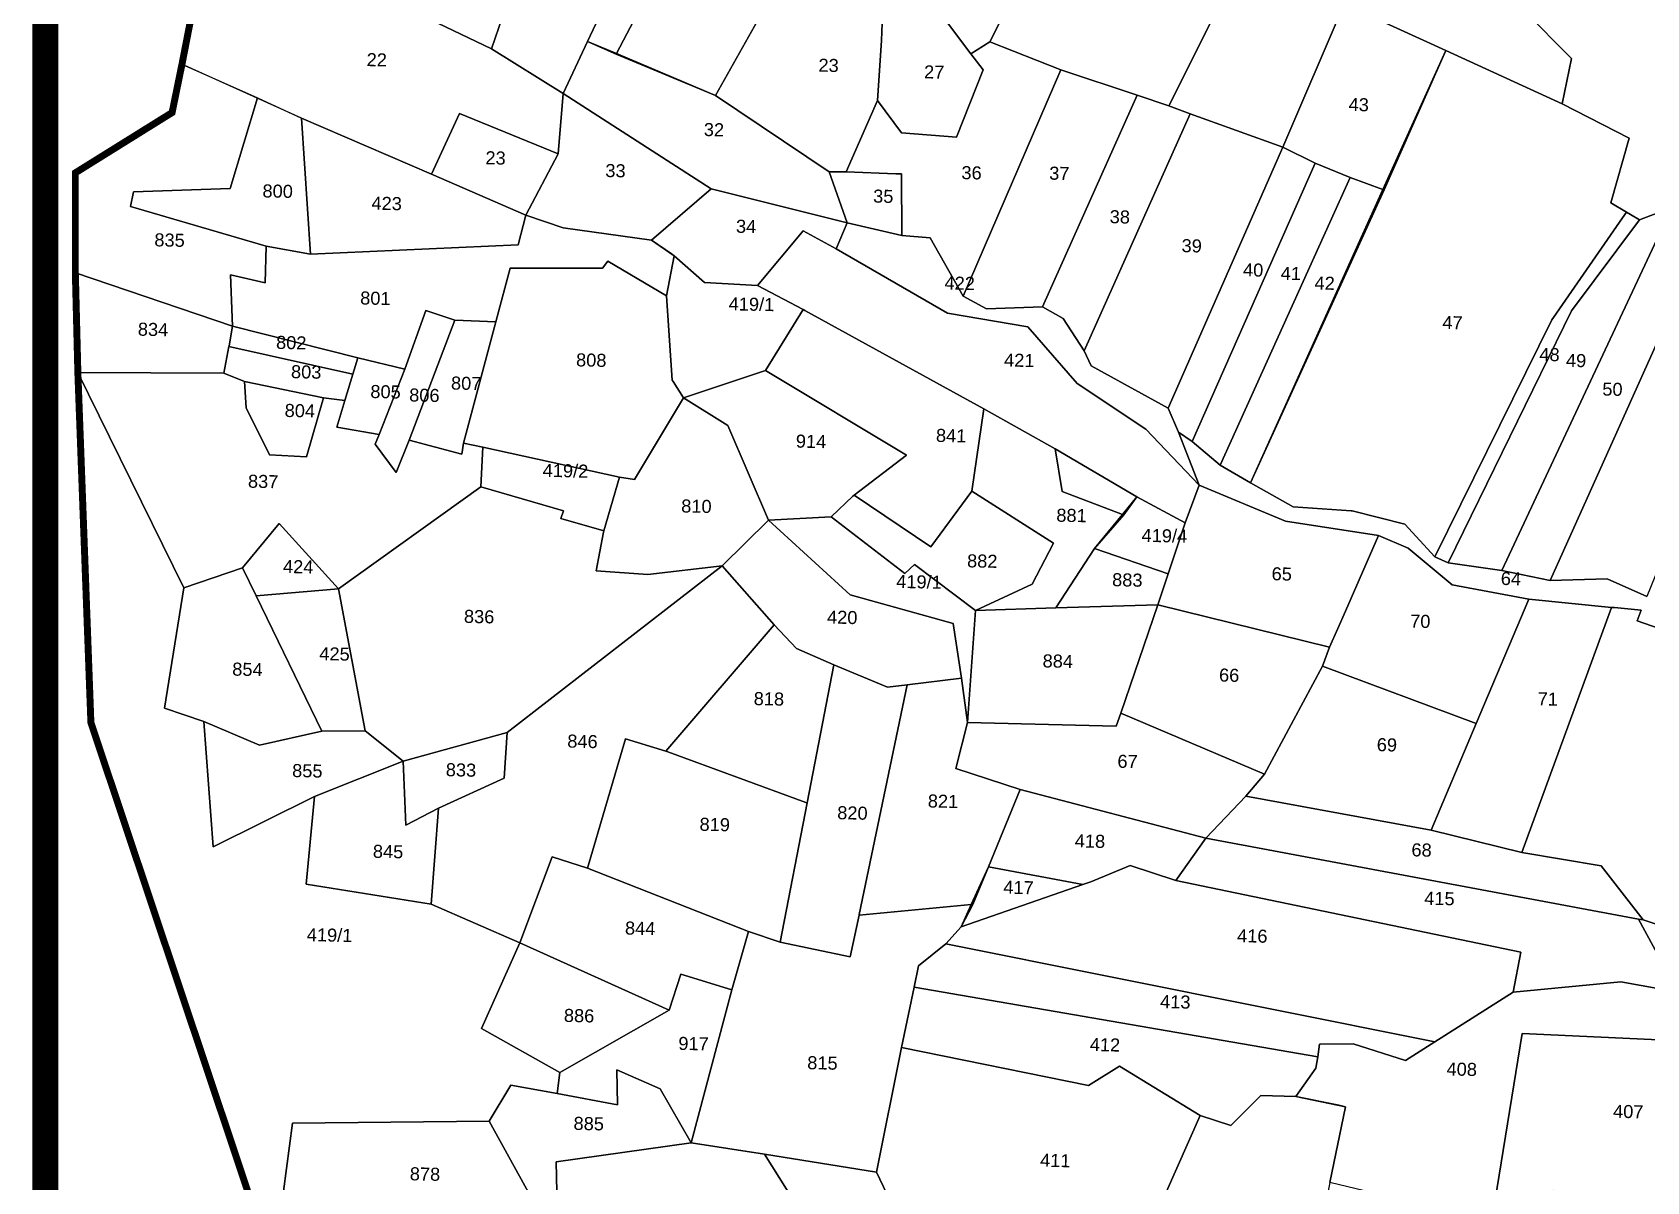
# Model space of a CAD drawing. Header units: millimetres. Extents: x 191342 to 235284, y 1600297 to 1616674.
# Drawn here: x 191342 to 193199, y 1610728 to 1612050 of the extents above; entities that cross this region are included whole.
import ezdxf

# ---------------------------------------------------------------- set-up
doc = ezdxf.new("R2010")
doc.units = ezdxf.units.MM
doc.header["$LTSCALE"] = 15
doc.linetypes.add('HIDDEN2', pattern=[0.1875, 0.125, -0.0625])
for name, color, linetype in [('PLOT', 7, 'Continuous'), ('PLOT NO', 7, 'Continuous'), ('text2', 7, 'Continuous'), ('VILLAGE BOUNDRY', 5, 'Continuous')]:
    doc.layers.add(name, color=color, linetype=linetype)
doc.styles.get("Standard").update_dxf_attribs({"font": 'arial.ttf'})

msp = doc.modelspace()

# ---------------------------------------------------------------- linework, layer by layer
at = {"layer": 'PLOT'}
for points in [[(191870.2, 1612031.4), (191808.3, 1612061), (191800.8, 1612214.6), (191703.5, 1612290.6), (191805.6, 1612572.4), (191844.1, 1612496.8), (191846.5, 1612492.1), (191981.3, 1612417.7), (191949, 1612364.4), (191917.8, 1612313.1), (191921, 1612179), (191870.2, 1612031.4)], [(192382.4, 1612078.4), (192576.2, 1612445.3), (192628.3, 1612402.9), (192539.4, 1612228.1), (192443.6, 1612039.7), (192421.8, 1612025.8), (192382.4, 1612078.4)], [(191952.6, 1611980.1), (191870.2, 1612031.4), (191921, 1612179), (191917.8, 1612313.1), (191997.3, 1612284.3), (192067.5, 1612223.8), (191980.8, 1612040), (191952.6, 1611980.1)], [(192674.3, 1611956.7), (192649.6, 1611965.9), (192733, 1612133), (192798.4, 1612261.5), (192894.8, 1612184.3), (192851.3, 1612082.9), (192780.6, 1611918.3), (192674.3, 1611956.7)], [(191801.2, 1611887.4), (191651.7, 1611951.7), (191514.1, 1612013.8), (191534.3, 1612117.6), (191601.1, 1612198.8), (191639.3, 1612232.5), (191655.7, 1612148.1), (191685.7, 1612115.2), (191808.3, 1612061), (191870.2, 1612031.4), (191952.6, 1611980.1), (191947, 1611910.5), (191833.4, 1611957), (191801.2, 1611887.4)], [(192067.5, 1612223.8), (192105, 1612199.6), (192014, 1612026), (191980.8, 1612040), (192067.5, 1612223.8)], [(192733, 1612133), (192649.6, 1611965.9), (192613.1, 1611978.1), (192525.3, 1612007.3), (192443.6, 1612039.7), (192539.4, 1612228.1), (192733, 1612133)], [(192105, 1612199.6), (192214.2, 1612131.7), (192128, 1611977.8), (192014, 1612026), (192105, 1612199.6)], [(192894.8, 1612184.3), (193003.1, 1612131.1), (193112.8, 1612020.5), (193102.3, 1611968.3), (192968.1, 1612029.6), (192851.3, 1612082.9), (192894.8, 1612184.3)], [(192258.9, 1611890), (192128, 1611977.8), (192214.2, 1612131.7), (192320.2, 1612070.9), (192318.8, 1612040.9), (192314.4, 1611972.1), (192278.3, 1611889.8), (192258.9, 1611890)], [(192324.3, 1612095.3), (192325.5, 1612113.4), (192382.4, 1612078.4), (192421.8, 1612025.8), (192435.8, 1612007.2), (192405.1, 1611930), (192342.1, 1611934.8), (192314.4, 1611972.1), (192314.4, 1611972.1), (192314.4, 1611972.1), (192314.4, 1611972.1), (192318.8, 1612040.9), (192320.2, 1612070.9), (192324.3, 1612095.3)], [(192858.1, 1611883.6), (192818, 1611900.1), (192780.6, 1611918.3), (192851.3, 1612082.9), (192968.1, 1612029.6), (192895.9, 1611869.7), (192858.1, 1611883.6)], [(191980.8, 1612040), (192013.6, 1612025.2), (192128, 1611977.8), (192258.9, 1611890), (192279.3, 1611831.2), (192123, 1611870.4), (191952.6, 1611980.1), (191980.8, 1612040)], [(192013.6, 1612025.2), (191980.8, 1612040), (192014, 1612026), (192013.6, 1612025.2)], [(192013.6, 1612025.2), (191980.8, 1612040), (192014, 1612026), (192013.6, 1612025.2)], [(192278.3, 1611889.8), (192314.4, 1611972.1), (192342.1, 1611934.8), (192405.1, 1611930), (192435.8, 1612007.2), (192421.8, 1612025.8), (192443.6, 1612039.7), (192525.3, 1612007.3), (192413, 1611746.8), (192375.1, 1611814), (192342.5, 1611816.6), (192342.1, 1611887.8), (192335.3, 1611887.8), (192278.3, 1611889.8)], [(192743.5, 1611532.1), (192897.5, 1611869.1), (192968.1, 1612029.6), (193102.3, 1611968.3), (193179.1, 1611928.8), (193158.3, 1611854.3), (193176, 1611843.7), (193171.5, 1611836.9), (193092, 1611722.5), (193090.1, 1611719.8), (192955.6, 1611447.1), (192921.2, 1611484.6), (192860.5, 1611499.8), (192859.4, 1611499.9), (192792.7, 1611504.5), (192743.5, 1611532.1)], [(192968.1, 1612029.6), (192897.5, 1611869.1), (192895.9, 1611869.7), (192968.1, 1612029.6)], [(192968.1, 1612029.6), (192897.5, 1611869.1), (192895.9, 1611869.7), (192968.1, 1612029.6)], [(191391.4, 1611773.9), (191391.4, 1611888.8), (191502.7, 1611958.1), (191514.1, 1612013.8), (191601.1, 1611974.9), (191569.7, 1611870.9), (191458.4, 1611867), (191455, 1611849.9), (191610.8, 1611804.4), (191609.9, 1611762.2), (191569.8, 1611771.4), (191572.1, 1611712.2), (191391.4, 1611773.9)], [(192128, 1611977.8), (192013.6, 1612025.2), (192014, 1612026), (192128, 1611977.8)], [(192128, 1611977.8), (192013.6, 1612025.2), (192014, 1612026), (192128, 1611977.8)], [(192413, 1611746.8), (192525.3, 1612007.3), (192613.1, 1611978.1), (192504.4, 1611734.6), (192439.6, 1611732.3), (192413, 1611746.8)], [(191601.1, 1611974.9), (191651.7, 1611951.7), (191662.1, 1611795.4), (191610.8, 1611804.4), (191455, 1611849.9), (191458.4, 1611867), (191569.7, 1611870.9), (191601.1, 1611974.9)], [(191952.6, 1611980.1), (192123, 1611870.4), (192054.3, 1611811.2), (191952.7, 1611825.6), (191909.6, 1611840), (191947, 1611910.5), (191952.6, 1611980.1)], [(192504.4, 1611734.6), (192613.1, 1611978.1), (192649.6, 1611965.9), (192674.3, 1611956.7), (192552.2, 1611683.9), (192528.1, 1611721.1), (192504.4, 1611734.6)], [(191909.6, 1611840), (191801.2, 1611887.4), (191833.4, 1611957), (191947, 1611910.5), (191909.6, 1611840)], [(192552.2, 1611683.9), (192674.3, 1611956.7), (192780.6, 1611918.3), (192648.9, 1611618.2), (192560.2, 1611666.8), (192552.2, 1611683.9)], [(191651.7, 1611951.7), (191801.2, 1611887.4), (191909.6, 1611840), (191900.8, 1611806), (191662.1, 1611795.4), (191651.7, 1611951.7)], [(192660.6, 1611590.4), (192648.9, 1611618.2), (192780.6, 1611918.3), (192818, 1611900.1), (192676.5, 1611579.6), (192660.6, 1611590.4)], [(192676.5, 1611579.6), (192818, 1611900.1), (192858.1, 1611883.6), (192708.7, 1611552.4), (192676.5, 1611579.6)], [(192279.3, 1611831.2), (192258.9, 1611890), (192278.3, 1611889.8), (192335.3, 1611887.8), (192342.1, 1611887.8), (192342.5, 1611816.6), (192279.3, 1611831.2)], [(192708.7, 1611552.4), (192858.1, 1611883.6), (192895.9, 1611869.7), (192743.5, 1611532.1), (192708.7, 1611552.4)], [(192229, 1611822.2), (192176.3, 1611759.1), (192176.3, 1611759.1), (192115.3, 1611762.5), (192080.5, 1611793.3), (192077.4, 1611795.5), (192054.3, 1611811.2), (192123, 1611870.4), (192279.3, 1611831.2), (192266.9, 1611801.3), (192229, 1611822.2)], [(192897.5, 1611869.1), (192743.5, 1611532.1), (192895.9, 1611869.7), (192897.5, 1611869.1)], [(192897.5, 1611869.1), (192743.5, 1611532.1), (192895.9, 1611869.7), (192897.5, 1611869.1)], [(193284.3, 1611855.8), (193088.3, 1611419.7), (193032.7, 1611431.4), (193228.5, 1611848.8), (193258.2, 1611865.2), (193284.3, 1611855.8)], [(193191.1, 1611834.6), (193112.8, 1611730), (192971.1, 1611440.1), (192955.6, 1611447.1), (193090.1, 1611719.8), (193092, 1611722.5), (193171.5, 1611836.9), (193176, 1611843.7), (193180.8, 1611840.8), (193191.1, 1611834.6)], [(193228.5, 1611848.8), (193032.7, 1611431.4), (192971.1, 1611440.1), (193112.8, 1611730), (193191.1, 1611834.6), (193228.5, 1611848.8)], [(193088.3, 1611419.7), (193284.3, 1611855.8), (193372.2, 1611825.5), (193199.7, 1611401.4), (193153.9, 1611421.8), (193088.3, 1611419.7)], [(191909.6, 1611840), (191952.7, 1611825.6), (191952.7, 1611825.6), (192054.3, 1611811.2), (192080.5, 1611793.3), (192071.4, 1611747.2), (192004.1, 1611787), (191997.9, 1611779.1), (191891.7, 1611779.2), (191875.3, 1611717.4), (191828, 1611719.3), (191794.8, 1611730.3), (191770.7, 1611663.1), (191716.4, 1611676.1), (191572.1, 1611712.2), (191569.8, 1611771.4), (191609.9, 1611762.2), (191610.8, 1611804.4), (191662.1, 1611795.4), (191900.8, 1611806), (191909.6, 1611840)], [(192684.6, 1611529.3), (192623.1, 1611593.7), (192544, 1611646.6), (192487.5, 1611711.7), (192394.9, 1611727.2), (192266.9, 1611801.3), (192279.3, 1611831.2), (192342.5, 1611816.6), (192375.1, 1611814), (192413, 1611746.8), (192439.6, 1611732.3), (192504.4, 1611734.6), (192528.1, 1611721.1), (192552.2, 1611683.9), (192560.2, 1611666.8), (192648.9, 1611618.2), (192660.6, 1611590.4), (192684.6, 1611529.3)], [(192684.6, 1611529.3), (192668.4, 1611486.3), (192612.8, 1611516), (192518.9, 1611571.4), (192436.9, 1611617.3), (192230.9, 1611730.5), (192229, 1611731.5), (192176.3, 1611759.1), (192229, 1611822.2), (192266.9, 1611801.3), (192394.9, 1611727.2), (192487.5, 1611711.7), (192544, 1611646.6), (192623.1, 1611593.7), (192684.6, 1611529.3)], [(192080.5, 1611793.3), (192077.4, 1611795.5), (192080.5, 1611793.3), (192071.4, 1611747.2), (192080.5, 1611793.3)], [(192071.4, 1611747.2), (192080.5, 1611793.3), (192115.3, 1611762.5), (192176.3, 1611759.1), (192229, 1611731.5), (192185.5, 1611661.5), (192091.3, 1611630), (192079.2, 1611648.6), (192078.2, 1611650.2), (192071.4, 1611747.2)], [(191391.4, 1611773.9), (191572.1, 1611712.2), (191568.2, 1611689.6), (191568, 1611688.9), (191562.3, 1611658.2), (191394.3, 1611658.9), (191391.4, 1611773.9)], [(192091.3, 1611630), (192034.7, 1611536.1), (192017.6, 1611538.7), (191860.3, 1611573), (191838.2, 1611577.9), (191875.3, 1611717.4), (191891.7, 1611779.2), (191997.9, 1611779.1), (192004.1, 1611787), (192071.4, 1611747.2), (192078.2, 1611650.2), (192079.2, 1611648.6), (192091.3, 1611630)], [(191828, 1611719.3), (191775.6, 1611581.4), (191760.7, 1611544.1), (191736.3, 1611576.6), (191740.8, 1611587.7), (191770.7, 1611663.1), (191794.8, 1611730.3), (191828, 1611719.3)], [(191875.3, 1611717.4), (191838.2, 1611577.9), (191836.2, 1611565.2), (191775.6, 1611581.4), (191828, 1611719.3), (191875.3, 1611717.4)], [(192287.4, 1611518), (192347.9, 1611563.8), (192185.5, 1611661.5), (192229, 1611731.5), (192230.9, 1611730.5), (192436.9, 1611617.3), (192422.8, 1611522.6), (192375.6, 1611458.5), (192287.4, 1611518)], [(191716.4, 1611676.1), (191710.7, 1611657.1), (191568, 1611688.9), (191568.2, 1611689.6), (191572.1, 1611712.2), (191716.4, 1611676.1)], [(191562.3, 1611658.2), (191568, 1611688.9), (191710.7, 1611657.1), (191701.5, 1611627), (191676.8, 1611629.9), (191586.1, 1611648.6), (191562.3, 1611658.2)], [(191770.7, 1611663.1), (191740.8, 1611587.7), (191692.2, 1611596.2), (191701.5, 1611627), (191710.7, 1611657.1), (191716.4, 1611676.1), (191770.7, 1611663.1)], [(191858, 1611527.5), (191694.2, 1611410.3), (191625.9, 1611485.2), (191583.9, 1611434.2), (191516.2, 1611411.3), (191394.3, 1611658.9), (191562.3, 1611658.2), (191586.1, 1611648.6), (191588.1, 1611618.3), (191614.7, 1611564.2), (191657.3, 1611562.1), (191676.8, 1611629.9), (191701.5, 1611627), (191692.2, 1611596.2), (191740.8, 1611587.7), (191736.3, 1611576.6), (191760.7, 1611544.1), (191775.6, 1611581.4), (191836.2, 1611565.2), (191838.2, 1611577.9), (191860.3, 1611573), (191858, 1611527.5)], [(192188.8, 1611489.2), (192142.2, 1611598), (192091.3, 1611630), (192185.5, 1611661.5), (192347.9, 1611563.8), (192287.4, 1611518), (192285.9, 1611516.8), (192261.2, 1611493.2), (192188.8, 1611489.2)], [(191586.1, 1611648.6), (191676.8, 1611629.9), (191657.3, 1611562.1), (191614.7, 1611564.2), (191588.1, 1611618.3), (191586.1, 1611648.6)], [(192188.8, 1611489.2), (192135.7, 1611436.6), (192050.3, 1611426.6), (191990.6, 1611430.8), (191999.2, 1611475.5), (191999.6, 1611477), (192017.6, 1611538.7), (192034.7, 1611536.1), (192091.3, 1611630), (192142.2, 1611598), (192188.8, 1611489.2)], [(192427.1, 1611385.4), (192492.3, 1611415.7), (192516.9, 1611462.9), (192422.8, 1611522.6), (192436.9, 1611617.3), (192518.9, 1611571.4), (192526.8, 1611522), (192596.3, 1611495.9), (192564, 1611456.7), (192519.4, 1611388.5), (192427.1, 1611385.4)], [(191860.3, 1611573), (192017.6, 1611538.7), (191999.6, 1611477), (191950, 1611491.2), (191953, 1611500), (191858, 1611527.5), (191860.3, 1611573)], [(192518.9, 1611571.4), (192612.8, 1611516), (192596.3, 1611495.9), (192526.8, 1611522), (192518.9, 1611571.4)], [(192834.6, 1611342.9), (192636.8, 1611391.6), (192648.7, 1611427.3), (192668.4, 1611486.3), (192684.6, 1611529.3), (192783.9, 1611488.2), (192890.9, 1611471.7), (192852.7, 1611384.6), (192844.1, 1611364.6), (192834.6, 1611342.9)], [(191858, 1611527.5), (191953, 1611500), (191950, 1611491.2), (191999.6, 1611477), (191999.2, 1611475.5), (191990.6, 1611430.8), (192050.3, 1611426.6), (192135.7, 1611436.6), (191888.4, 1611244.9), (191768.5, 1611212), (191724.8, 1611246.8), (191694.2, 1611410.3), (191858, 1611527.5)], [(192261.2, 1611493.2), (192285.9, 1611516.8), (192287.4, 1611518), (192375.6, 1611458.5), (192422.8, 1611522.6), (192516.9, 1611462.9), (192492.3, 1611415.7), (192427.1, 1611385.4), (192357.1, 1611438.3), (192346, 1611427.7), (192261.2, 1611493.2)], [(192564, 1611456.7), (192597.9, 1611495.3), (192612.8, 1611516), (192668.4, 1611486.3), (192648.7, 1611427.3), (192564, 1611456.7)], [(192612.8, 1611516), (192597.9, 1611495.3), (192596.3, 1611495.9), (192612.8, 1611516)], [(192612.8, 1611516), (192597.9, 1611495.3), (192596.3, 1611495.9), (192612.8, 1611516)], [(192411.1, 1611307.3), (192401.4, 1611370.4), (192283.1, 1611403.4), (192188.8, 1611489.2), (192261.2, 1611493.2), (192346, 1611427.7), (192357.1, 1611438.3), (192427.1, 1611385.4), (192417.9, 1611256.4), (192411.1, 1611307.3)], [(192597.9, 1611495.3), (192564, 1611456.7), (192596.3, 1611495.9), (192597.9, 1611495.3)], [(192597.9, 1611495.3), (192564, 1611456.7), (192596.3, 1611495.9), (192597.9, 1611495.3)], [(191694.2, 1611410.3), (191599.4, 1611402.1), (191583.9, 1611434.2), (191625.9, 1611485.2), (191694.2, 1611410.3)], [(192264, 1611322.8), (192221.2, 1611341.4), (192195.4, 1611368.8), (192135.7, 1611436.6), (192188.8, 1611489.2), (192283.1, 1611403.4), (192401.4, 1611370.4), (192411.1, 1611307.3), (192348.4, 1611299.8), (192325.7, 1611297.1), (192264, 1611322.8)], [(192519.4, 1611388.5), (192564, 1611456.7), (192648.7, 1611427.3), (192636.8, 1611391.6), (192519.4, 1611388.5)], [(192826.2, 1611321.1), (192834.6, 1611342.9), (192844.1, 1611364.6), (192852.7, 1611384.6), (192890.9, 1611471.7), (192924.8, 1611456.9), (192975.7, 1611414.7), (193063.8, 1611398.3), (193003.3, 1611255.4), (192826.2, 1611321.1)], [(191980.5, 1611089), (191940.2, 1611101.7), (191903, 1611003), (191800.9, 1611047.5), (191809.2, 1611157.9), (191884.7, 1611192.4), (191888.4, 1611244.9), (192135.7, 1611436.6), (192195.4, 1611368.8), (192071, 1611223.3), (192024.6, 1611237.7), (191980.5, 1611089)], [(191583.9, 1611434.2), (191599.4, 1611402.1), (191674.9, 1611246.3), (191603.1, 1611230.4), (191539.1, 1611257.5), (191493.8, 1611273), (191516.2, 1611411.3), (191583.9, 1611434.2)], [(191694.2, 1611410.3), (191724.8, 1611246.8), (191674.9, 1611246.3), (191599.4, 1611402.1), (191694.2, 1611410.3)], [(193003.3, 1611255.4), (193063.8, 1611398.3), (193158.9, 1611388.9), (193055.7, 1611106.8), (192951.3, 1611132.6), (193003.3, 1611255.4)], [(192417.9, 1611256.4), (192427.1, 1611385.4), (192519.4, 1611388.5), (192636.8, 1611391.6), (192594.3, 1611267.2), (192589.1, 1611252.1), (192417.9, 1611256.4)], [(192594.3, 1611267.2), (192636.8, 1611391.6), (192834.6, 1611342.9), (192826.2, 1611321.1), (192759.8, 1611196.9), (192594.3, 1611267.2)], [(193195.2, 1611029.2), (193147.2, 1611091.4), (193055.7, 1611106.8), (193158.9, 1611388.9), (193162.3, 1611388.6), (193193, 1611385.8), (193188.4, 1611373.2), (193249.1, 1611352.2), (193274.1, 1611331.4), (193320.4, 1611213.9), (193257.7, 1611008.8), (193195.2, 1611029.2)], [(192233.3, 1611164.1), (192232, 1611164.2), (192073.2, 1611222.6), (192071, 1611223.3), (192195.4, 1611368.8), (192221.2, 1611341.4), (192264, 1611322.8), (192233.3, 1611164.1)], [(192202.3, 1611003.5), (192233.3, 1611164.1), (192233.3, 1611164.1), (192264, 1611322.8), (192325.7, 1611297.1), (192348.4, 1611299.8), (192293.3, 1611035.7), (192293.2, 1611034.9), (192283.1, 1610986.7), (192202.3, 1611003.5)], [(192293.2, 1611034.9), (192293.3, 1611035.7), (192348.4, 1611299.8), (192411.1, 1611307.3), (192417.9, 1611256.4), (192404.6, 1611203.6), (192478.7, 1611179.3), (192442.1, 1611090.4), (192422.2, 1611046.9), (192293.2, 1611034.9)], [(192759.8, 1611196.9), (192759.8, 1611196.9), (192826.2, 1611321.1), (193003.3, 1611255.4), (192951.3, 1611132.6), (192738, 1611171.5), (192759.8, 1611196.9)], [(191674.9, 1611246.3), (191724.8, 1611246.8), (191768.5, 1611212), (191666.4, 1611171.3), (191549.9, 1611113.5), (191539.1, 1611257.5), (191603.1, 1611230.4), (191674.9, 1611246.3)], [(192417.9, 1611256.4), (192589.1, 1611252.1), (192594.3, 1611267.2), (192759.8, 1611196.9), (192738, 1611171.5), (192692, 1611123.3), (192478.7, 1611179.3), (192404.6, 1611203.6), (192417.9, 1611256.4)], [(191888.4, 1611244.9), (191884.7, 1611192.4), (191809.2, 1611157.9), (191771.7, 1611138.2), (191768.5, 1611212), (191888.4, 1611244.9)], [(191980.5, 1611089), (192024.6, 1611237.7), (192071, 1611223.3), (192073.2, 1611222.6), (192232, 1611164.2), (192233.3, 1611164.1), (192202.3, 1611003.5), (192166, 1611016), (191980.5, 1611089)], [(191768.5, 1611212), (191771.7, 1611138.2), (191809.2, 1611157.9), (191800.9, 1611047.5), (191656.9, 1611070.4), (191666.4, 1611171.3), (191768.5, 1611212)], [(192442.1, 1611090.4), (192478.7, 1611179.3), (192692, 1611123.3), (192657.6, 1611074.7), (192605.1, 1611092), (192559.7, 1611073.1), (192550.6, 1611069.9), (192442.1, 1611090.4)], [(192738, 1611171.5), (192951.3, 1611132.6), (193055.7, 1611106.8), (193147.2, 1611091.4), (193195.2, 1611029.2), (193189.8, 1611030.2), (192692, 1611123.3), (192738, 1611171.5)], [(192692, 1611123.3), (193189.8, 1611030.2), (193235.8, 1610946.1), (193169.6, 1610957.9), (193045.9, 1610946), (193054.7, 1610992.1), (192657.6, 1611074.7), (192692, 1611123.3)], [(192166, 1611016), (192146.8, 1610949), (192088, 1610966.7), (192074.7, 1610925.4), (191903, 1611003), (191940.2, 1611101.7), (191980.5, 1611089), (192166, 1611016)], [(192392.9, 1611001.9), (192410.5, 1611021.2), (192550.6, 1611069.9), (192559.7, 1611073.1), (192605.1, 1611092), (192657.6, 1611074.7), (193054.7, 1610992.1), (193045.9, 1610946), (192955.7, 1610889.1), (192392.9, 1611001.9)], [(192424.2, 1611047.1), (192442.1, 1611090.4), (192550.6, 1611069.9), (192410.5, 1611021.2), (192424.2, 1611047.1)], [(192442.1, 1611090.4), (192424.2, 1611047.1), (192422.2, 1611046.9), (192442.1, 1611090.4)], [(192442.1, 1611090.4), (192424.2, 1611047.1), (192422.2, 1611046.9), (192442.1, 1611090.4)], [(192184.4, 1610759.9), (192100, 1610772.8), (192146.8, 1610949), (192166, 1611016), (192202.3, 1611003.5), (192283.1, 1610986.7), (192293.2, 1611034.9), (192422.2, 1611046.9), (192410.5, 1611021.2), (192392.9, 1611001.9), (192361.7, 1610976.3), (192356.6, 1610952.1), (192341.9, 1610882.6), (192313.2, 1610738.9), (192184.4, 1610759.9)], [(192424.2, 1611047.1), (192410.5, 1611021.2), (192422.2, 1611046.9), (192424.2, 1611047.1)], [(192424.2, 1611047.1), (192410.5, 1611021.2), (192422.2, 1611046.9), (192424.2, 1611047.1)], [(193189.8, 1611030.2), (193195.2, 1611029.2), (193257.7, 1611008.8), (193361.1, 1610973.7), (193487.8, 1610930.3), (193620.7, 1610889.9), (193773.3, 1610839.7), (193755.9, 1610767.6), (193562.4, 1610821.8), (193258.7, 1610907.9), (193249.9, 1610924.9), (193244.6, 1610932.9), (193235.8, 1610946.1), (193189.8, 1611030.2)], [(192074.7, 1610925.4), (191948.9, 1610853.6), (191858.7, 1610904.2), (191903, 1611003), (192074.7, 1610925.4)], [(192356.6, 1610952.1), (192361.7, 1610976.3), (192392.9, 1611001.9), (192955.7, 1610889.1), (192921.7, 1610867.6), (192861.6, 1610886.7), (192823, 1610886.3), (192820.9, 1610871.9), (192356.6, 1610952.1)], [(192146.8, 1610949), (192100, 1610772.8), (192064.3, 1610834.9), (192014.6, 1610856.8), (192015.1, 1610816.5), (191945.9, 1610829.4), (191948.9, 1610853.6), (192074.7, 1610925.4), (192088, 1610966.7), (192146.8, 1610949)], [(192820.9, 1610871.9), (192818.9, 1610858.6), (192795.7, 1610826), (192755.4, 1610827.4), (192720.9, 1610792.7), (192685.7, 1610804.4), (192593, 1610861.2), (192557.2, 1610838.9), (192341.9, 1610882.6), (192356.6, 1610952.1), (192820.9, 1610871.9)], [(192835, 1610727.2), (192852.7, 1610814.4), (192845.1, 1610816), (192795.7, 1610826), (192818.9, 1610858.6), (192820.9, 1610871.9), (192823, 1610886.3), (192861.6, 1610886.7), (192921.7, 1610867.6), (192955.7, 1610889.1), (193045.9, 1610946), (193169.6, 1610957.9), (193235.8, 1610946.1), (193244.6, 1610932.9), (193249.9, 1610925.1), (193258.7, 1610907.9), (193251.4, 1610886.5), (193238.1, 1610890), (193056, 1610898.5), (193022.2, 1610690.8), (193012, 1610686.8), (192970.6, 1610694.5), (192835, 1610727.2)], [(193238.1, 1610890), (193250.4, 1610811.7), (193249, 1610707.6), (193199.2, 1610716.3), (193091.8, 1610717.9), (193022.2, 1610690.8), (193056, 1610898.5), (193238.1, 1610890)], [(192423.9, 1610701.2), (192333.2, 1610697.3), (192313.2, 1610738.9), (192341.9, 1610882.6), (192557.2, 1610838.9), (192593, 1610861.2), (192685.7, 1610804.4), (192591.5, 1610592.3), (192423.9, 1610701.2)], [(192100, 1610772.8), (191944.8, 1610751.1), (191946.2, 1610682.2), (191931.2, 1610682.2), (191867.5, 1610797.8), (191892.6, 1610839.2), (191945.9, 1610829.4), (192015.1, 1610816.5), (192014.6, 1610856.8), (192064.3, 1610834.9), (192100, 1610772.8)], [(192591.5, 1610592.3), (192685.7, 1610804.4), (192720.9, 1610792.7), (192755.4, 1610827.4), (192795.7, 1610826), (192852.7, 1610814.4), (192835, 1610727.2), (192798.3, 1610547.4), (192753.1, 1610442.6), (192689.8, 1610522.6), (192591.5, 1610592.3)], [(191931.2, 1610682.2), (191738.2, 1610677.7), (191630.9, 1610717.3), (191641.4, 1610795.5), (191867.5, 1610797.8), (191931.2, 1610682.2)], [(191948.2, 1610651.2), (191946.2, 1610682.2), (191944.8, 1610751.1), (192100, 1610772.8), (192184.4, 1610759.9), (192226.5, 1610692.8), (192159.3, 1610691.4), (192044, 1610646.1), (191948.2, 1610651.2)]]:
    msp.add_lwpolyline(points, close=True, dxfattribs=at)
for points in [[(193228.5, 1611848.8), (193191.1, 1611834.6), (193180.8, 1611840.8), (193176, 1611843.7), (193158.3, 1611854.3), (193179.1, 1611928.8), (193102.3, 1611968.3), (193112.8, 1612020.5), (193003.1, 1612131.1)], [(191596.5, 1610697), (191409.3, 1611256.3), (191394.3, 1611658.9), (191516.2, 1611411.3), (191493.8, 1611273), (191539.1, 1611257.5), (191549.9, 1611113.5), (191666.4, 1611171.3), (191656.9, 1611070.4), (191800.9, 1611047.5), (191903, 1611003), (191858.7, 1610904.2), (191948.9, 1610853.6), (191945.9, 1610829.4), (191892.6, 1610839.2), (191867.5, 1610797.8), (191641.4, 1610795.5), (191630.9, 1610717.3)], [(193249.1, 1611352.2), (193188.4, 1611373.2), (193193, 1611385.8), (193162.3, 1611388.6), (193158.9, 1611388.9), (193063.8, 1611398.3), (192975.7, 1611414.7), (192924.8, 1611456.9), (192890.9, 1611471.7), (192783.9, 1611488.2), (192684.6, 1611529.3), (192660.6, 1611590.4), (192676.5, 1611579.6), (192708.7, 1611552.4), (192743.5, 1611532.1), (192792.7, 1611504.5), (192859.4, 1611499.9), (192860.5, 1611499.8), (192921.2, 1611484.6), (192955.6, 1611447.1), (192971.1, 1611440.1), (193032.7, 1611431.4), (193088.3, 1611419.7), (193153.9, 1611421.8), (193199.7, 1611401.4)], [(192226.5, 1610692.8), (192184.4, 1610759.9), (192313.2, 1610738.9), (192333.2, 1610697.3)]]:
    msp.add_lwpolyline(points, dxfattribs=at)
at = {"layer": 'text2', "color": 5, "const_width": 30}
msp.add_lwpolyline([(191356.9, 1613873.6), (202065.7, 1613873.6), (202065.7, 1600312.2), (191356.9, 1600312.2)], close=True, dxfattribs=at)
at = {"layer": 'VILLAGE BOUNDRY', "linetype": 'HIDDEN2', "ltscale": 20, "const_width": 8}
msp.add_lwpolyline([(191743.4, 1608899), (191743.5, 1608944.3), (191703.9, 1609098.5), (191698.9, 1609221.3), (191751.3, 1609461.6), (191714.2, 1609692.5), (191708.9, 1609779.2), (191698.5, 1609985), (191685.8, 1610225.6), (191702.8, 1610371.2), (191633.1, 1610429.9), (191672.1, 1610544.1), (191690.8, 1610595.2), (191701.6, 1610609.9), (191596.5, 1610697), (191409.3, 1611256.3), (191394.3, 1611658.9), (191391.4, 1611773.9), (191391.4, 1611888.8), (191502.7, 1611958.1), (191514.1, 1612013.8), (191534.3, 1612117.6)], dxfattribs=at)

# ---------------------------------------------------------------- texts
at = {"layer": 'PLOT NO', "color": 7}
for s, p in [('22', (191726.4, 1612011.6)), ('23', (192246.3, 1612005.2)), ('27', (192367.8, 1611997.5)), ('43', (192856.3, 1611960)), ('32', (192114.4, 1611931.2)), ('23', (191863.1, 1611898.7)), ('33', (192001.1, 1611884)), ('36', (192410.8, 1611881.6)), ('37', (192511.8, 1611881)), ('800', (191606.6, 1611860.6)), ('35', (192309.2, 1611854.6)), ('423', (191732, 1611846.5)), ('38', (192581.4, 1611830.9)), ('34', (192151.4, 1611819.9)), ('835', (191482.2, 1611804.3)), ('39', (192664.1, 1611797.6)), ('422', (192391.3, 1611754.7)), ('40', (192734.8, 1611769.8)), ('41', (192778.2, 1611765.8)), ('42', (192817.1, 1611754.6)), ('801', (191719, 1611737.4)), ('419/1', (192143, 1611730.7)), ('834', (191463.2, 1611701.5)), ('47', (192964.2, 1611709.2)), ('802', (191622.2, 1611686.3)), ('808', (191967.4, 1611666.2)), ('421', (192459.9, 1611666)), ('48', (193075.8, 1611672.5)), ('49', (193106.4, 1611665.6)), ('803', (191639.4, 1611652.6)), ('805', (191730.7, 1611629.8)), ('806', (191775.4, 1611625.8)), ('807', (191823.5, 1611639.5)), ('50', (193148.2, 1611632.6)), ('804', (191632.1, 1611608)), ('914', (192220.3, 1611572.7)), ('841', (192381.5, 1611579.3)), ('419/2', (191929, 1611539.1)), ('837', (191589.9, 1611526.6)), ('810', (192088.4, 1611498.1)), ('881', (192520, 1611487.5)), ('419/4', (192618.1, 1611464.3)), ('424', (191630.2, 1611428.5)), ('882', (192417.3, 1611435)), ('65', (192767.7, 1611420.1)), ('419/1', (192335.8, 1611411.3)), ('883', (192584.2, 1611413.3)), ('64', (193031.4, 1611414.7)), ('836', (191838.4, 1611371.1)), ('420', (192256.2, 1611370.3)), ('70', (192927.1, 1611365.6)), ('425', (191672, 1611328.2)), ('854', (191571.8, 1611310.4)), ('884', (192504.2, 1611319.9)), ('66', (192707.2, 1611303.6)), ('818', (192171.8, 1611276.5)), ('71', (193073.8, 1611276.2)), ('846', (191957.3, 1611227.6)), ('69', (192888.7, 1611223.5)), ('67', (192590.3, 1611204.4)), ('855', (191640.7, 1611193.7)), ('833', (191817.5, 1611194.7)), ('820', (192267.9, 1611145.2)), ('821', (192372.1, 1611158.7)), ('819', (192109.5, 1611131.9)), ('418', (192541.2, 1611112.8)), ('845', (191733.6, 1611100.8)), ('68', (192928.6, 1611102.5)), ('417', (192459, 1611059.5)), ('415', (192943.3, 1611046.8)), ('844', (192023.7, 1611012.5)), ('419/1', (191657.6, 1611004.9)), ('416', (192728, 1611003.7)), ('413', (192639.4, 1610927.9)), ('886', (191953.4, 1610912)), ('917', (192085.1, 1610879.8)), ('412', (192558.5, 1610878.5)), ('815', (192233.4, 1610857.6)), ('408', (192969, 1610850.4)), ('407', (193160.6, 1610801.7)), ('885', (191964.5, 1610787.8)), ('411', (192501.3, 1610745.4)), ('878', (191776.1, 1610729.8))]:
    msp.add_text(s, height=15, rotation=358.7911, dxfattribs=at).set_placement(p)

doc.saveas('drawing.dxf')
